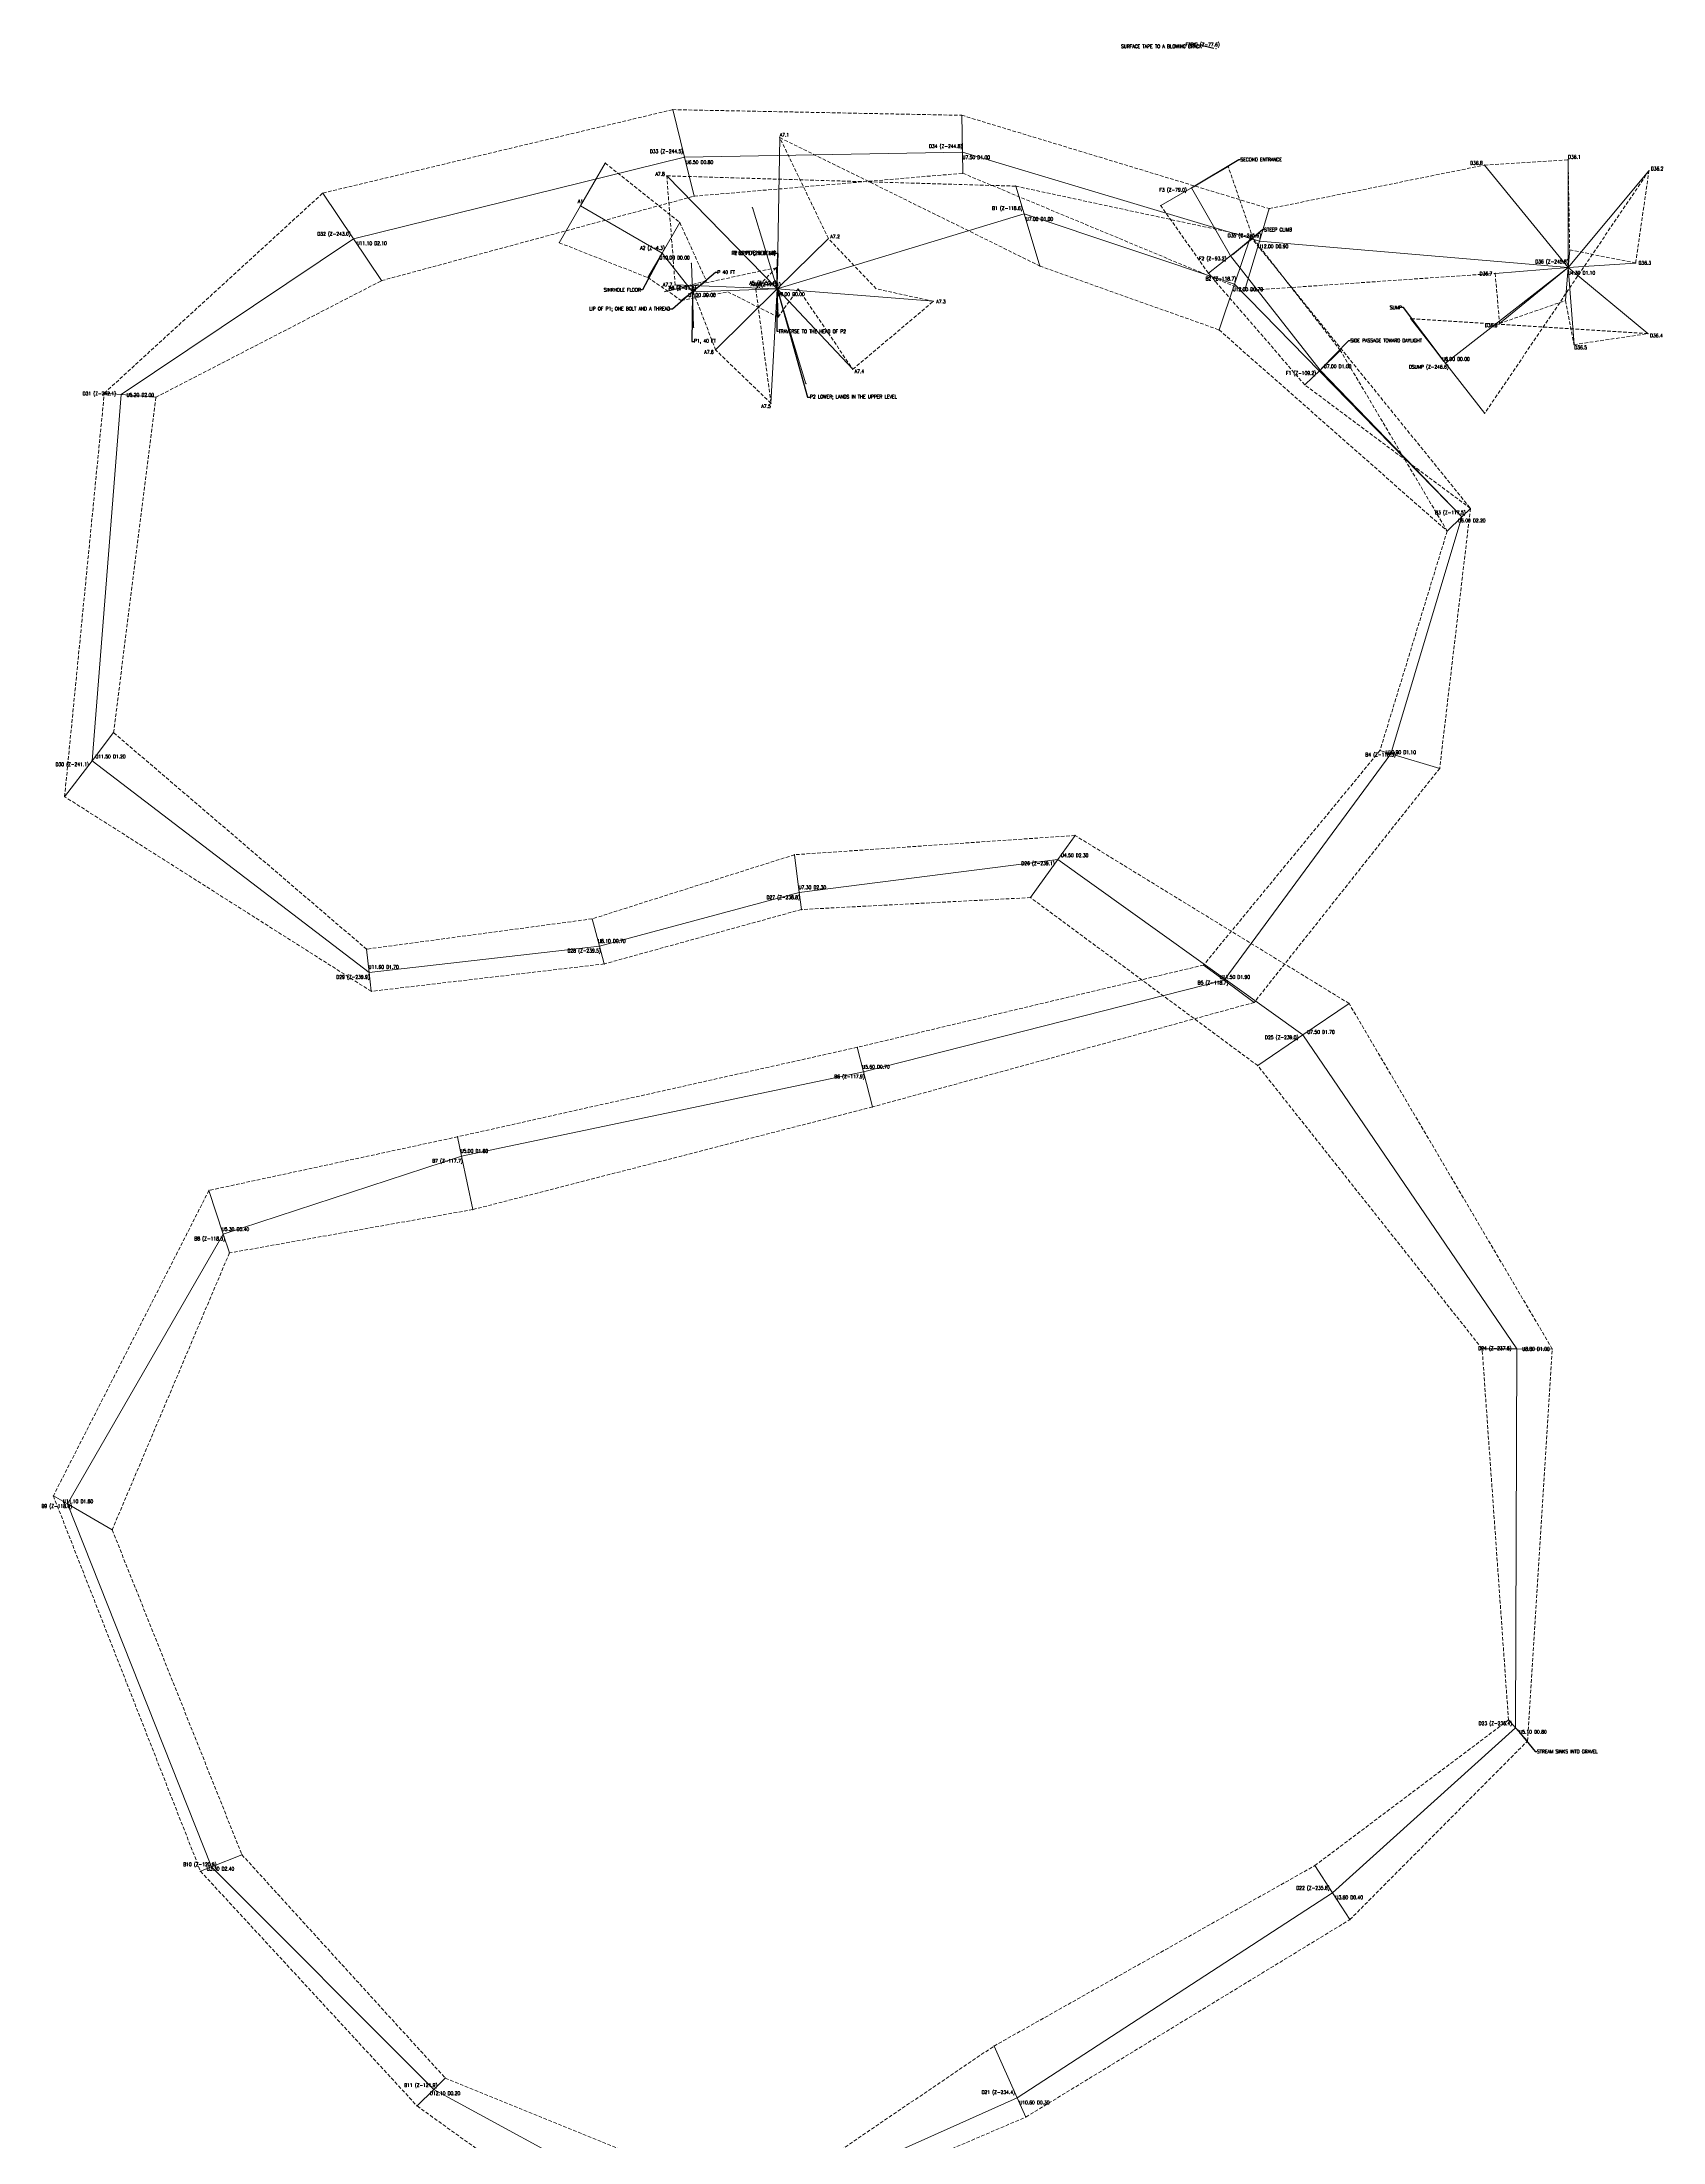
# Model space of a CAD drawing. Header units: feet. Extents: x -143 to 1604, y -1309 to 23.
# Drawn here: x -76 to 152.9, y -273.6 to 23.2 of the extents above; entities that cross this region are included whole.
import ezdxf

# ---------------------------------------------------------------- set-up
doc = ezdxf.new("R2010")
doc.units = ezdxf.units.FT
doc.header["$MEASUREMENT"] = 0
doc.linetypes.add('DASHED', pattern=[0.75, 0.5, -0.25])
for name, color, linetype, lineweight, true_color in [('CTRL-LRUD', 9, 'Continuous', 9, 0xffc0cb), ('CTRL-LRUD-WALL-LEFT', 8, 'DASHED', 0, 0x808080), ('CTRL-LRUD-WALL-RIGHT', 8, 'DASHED', 0, 0x808080), ('CTRL-SHOTS', 8, 'Continuous', 9, 0x808080), ('CTRL-SPLAYS', 8, 'Continuous', 0, 0x808080), ('CTRL-STATION-LABELS', 1, 'Continuous', 0, 0xff0000), ('CTRL-STATIONS', 1, 'Continuous', 9, 0xff0000), ('NOTES-ANNOTATION', 7, 'Continuous', 18, 0xffffff)]:
    doc.layers.add(name, color=color, linetype=linetype, lineweight=lineweight, true_color=true_color)
doc.styles.get("Standard").update_dxf_attribs({"font": ''})
doc.styles.add('textstyle101', font='')
doc.styles.add('textstyle105', font='')
doc.styles.add('textstyle106', font='')
doc.styles.add('textstyle108', font='')
doc.styles.add('textstyle109', font='')
doc.styles.add('textstyle114', font='')
doc.styles.add('textstyle122', font='')
doc.styles.add('textstyle123', font='')
doc.styles.add('textstyle131', font='')
doc.styles.add('textstyle140', font='')
doc.styles.add('textstyle142', font='')
doc.styles.add('textstyle143', font='')
doc.styles.add('textstyle146', font='')
doc.styles.add('textstyle149', font='')
doc.styles.add('textstyle150', font='')
doc.styles.add('textstyle163', font='')
doc.styles.add('textstyle167', font='')
doc.styles.add('textstyle174', font='')
doc.styles.add('textstyle182', font='')
doc.styles.add('textstyle183', font='')
doc.styles.add('textstyle185', font='')
doc.styles.add('textstyle191', font='')
doc.styles.add('textstyle192', font='')
doc.styles.add('textstyle194', font='')
doc.styles.add('textstyle2', font='')
doc.styles.add('textstyle203', font='')
doc.styles.add('textstyle209', font='')
doc.styles.add('textstyle210', font='')
doc.styles.add('textstyle213', font='')
doc.styles.add('textstyle217', font='')
doc.styles.add('textstyle218', font='')
doc.styles.add('textstyle222', font='')
doc.styles.add('textstyle23', font='')
doc.styles.add('textstyle230', font='')
doc.styles.add('textstyle234', font='')
doc.styles.add('textstyle240', font='')
doc.styles.add('textstyle241', font='')
doc.styles.add('textstyle244', font='')
doc.styles.add('textstyle245', font='')
doc.styles.add('textstyle252', font='')
doc.styles.add('textstyle254', font='')
doc.styles.add('textstyle260', font='')
doc.styles.add('textstyle261', font='')
doc.styles.add('textstyle262', font='')
doc.styles.add('textstyle263', font='')
doc.styles.add('textstyle265', font='')
doc.styles.add('textstyle266', font='')
doc.styles.add('textstyle280', font='')
doc.styles.add('textstyle283', font='')
doc.styles.add('textstyle285', font='')
doc.styles.add('textstyle287', font='')
doc.styles.add('textstyle289', font='')
doc.styles.add('textstyle291', font='')
doc.styles.add('textstyle293', font='')
doc.styles.add('textstyle299', font='')
doc.styles.add('textstyle3', font='')
doc.styles.add('textstyle303', font='')
doc.styles.add('textstyle305', font='')
doc.styles.add('textstyle311', font='')
doc.styles.add('textstyle312', font='')
doc.styles.add('textstyle313', font='')
doc.styles.add('textstyle314', font='')
doc.styles.add('textstyle315', font='')
doc.styles.add('textstyle316', font='')
doc.styles.add('textstyle320', font='')
doc.styles.add('textstyle322', font='')
doc.styles.add('textstyle325', font='')
doc.styles.add('textstyle328', font='')
doc.styles.add('textstyle330', font='')
doc.styles.add('textstyle332', font='')
doc.styles.add('textstyle333', font='')
doc.styles.add('textstyle334', font='')
doc.styles.add('textstyle348', font='')
doc.styles.add('textstyle351', font='')
doc.styles.add('textstyle36', font='')
doc.styles.add('textstyle361', font='')
doc.styles.add('textstyle368', font='')
doc.styles.add('textstyle37', font='')
doc.styles.add('textstyle372', font='')
doc.styles.add('textstyle373', font='')
doc.styles.add('textstyle377', font='')
doc.styles.add('textstyle378', font='')
doc.styles.add('textstyle379', font='')
doc.styles.add('textstyle380', font='')
doc.styles.add('textstyle39', font='')
doc.styles.add('textstyle392', font='')
doc.styles.add('textstyle4', font='')
doc.styles.add('textstyle44', font='')
doc.styles.add('textstyle46', font='')
doc.styles.add('textstyle55', font='')
doc.styles.add('textstyle56', font='')
doc.styles.add('textstyle63', font='')
doc.styles.add('textstyle64', font='')
doc.styles.add('textstyle71', font='')
doc.styles.add('textstyle72', font='')
doc.styles.add('textstyle74', font='')
doc.styles.add('textstyle84', font='')
doc.styles.add('textstyle88', font='')
doc.styles.add('textstyle89', font='')
doc.styles.add('textstyle93', font='')
doc.styles.add('textstyle98', font='')
doc.styles.get('Standard').set_extended_font_data('txt')
doc.styles.get('textstyle101').set_extended_font_data('standard')
doc.styles.get('textstyle105').set_extended_font_data('standard')
doc.styles.get('textstyle106').set_extended_font_data('standard')
doc.styles.get('textstyle108').set_extended_font_data('standard')
doc.styles.get('textstyle109').set_extended_font_data('standard')
doc.styles.get('textstyle114').set_extended_font_data('standard')
doc.styles.get('textstyle122').set_extended_font_data('standard')
doc.styles.get('textstyle123').set_extended_font_data('standard')
doc.styles.get('textstyle131').set_extended_font_data('standard')
doc.styles.get('textstyle140').set_extended_font_data('standard')
doc.styles.get('textstyle142').set_extended_font_data('standard')
doc.styles.get('textstyle143').set_extended_font_data('standard')
doc.styles.get('textstyle146').set_extended_font_data('standard')
doc.styles.get('textstyle149').set_extended_font_data('standard')
doc.styles.get('textstyle150').set_extended_font_data('standard')
doc.styles.get('textstyle163').set_extended_font_data('standard')
doc.styles.get('textstyle167').set_extended_font_data('standard')
doc.styles.get('textstyle174').set_extended_font_data('standard')
doc.styles.get('textstyle182').set_extended_font_data('standard')
doc.styles.get('textstyle183').set_extended_font_data('standard')
doc.styles.get('textstyle185').set_extended_font_data('standard')
doc.styles.get('textstyle191').set_extended_font_data('standard')
doc.styles.get('textstyle192').set_extended_font_data('standard')
doc.styles.get('textstyle194').set_extended_font_data('standard')
doc.styles.get('textstyle2').set_extended_font_data('standard')
doc.styles.get('textstyle203').set_extended_font_data('standard')
doc.styles.get('textstyle209').set_extended_font_data('standard')
doc.styles.get('textstyle210').set_extended_font_data('standard')
doc.styles.get('textstyle213').set_extended_font_data('standard')
doc.styles.get('textstyle217').set_extended_font_data('standard')
doc.styles.get('textstyle218').set_extended_font_data('standard')
doc.styles.get('textstyle222').set_extended_font_data('standard')
doc.styles.get('textstyle23').set_extended_font_data('standard')
doc.styles.get('textstyle230').set_extended_font_data('standard')
doc.styles.get('textstyle234').set_extended_font_data('standard')
doc.styles.get('textstyle240').set_extended_font_data('standard')
doc.styles.get('textstyle241').set_extended_font_data('standard')
doc.styles.get('textstyle244').set_extended_font_data('standard')
doc.styles.get('textstyle245').set_extended_font_data('standard')
doc.styles.get('textstyle252').set_extended_font_data('standard')
doc.styles.get('textstyle254').set_extended_font_data('standard')
doc.styles.get('textstyle260').set_extended_font_data('standard')
doc.styles.get('textstyle261').set_extended_font_data('standard')
doc.styles.get('textstyle262').set_extended_font_data('standard')
doc.styles.get('textstyle263').set_extended_font_data('standard')
doc.styles.get('textstyle265').set_extended_font_data('standard')
doc.styles.get('textstyle266').set_extended_font_data('standard')
doc.styles.get('textstyle280').set_extended_font_data('standard')
doc.styles.get('textstyle283').set_extended_font_data('standard')
doc.styles.get('textstyle285').set_extended_font_data('standard')
doc.styles.get('textstyle287').set_extended_font_data('standard')
doc.styles.get('textstyle289').set_extended_font_data('standard')
doc.styles.get('textstyle291').set_extended_font_data('standard')
doc.styles.get('textstyle293').set_extended_font_data('standard')
doc.styles.get('textstyle299').set_extended_font_data('standard')
doc.styles.get('textstyle3').set_extended_font_data('standard')
doc.styles.get('textstyle303').set_extended_font_data('standard')
doc.styles.get('textstyle305').set_extended_font_data('standard')
doc.styles.get('textstyle311').set_extended_font_data('standard')
doc.styles.get('textstyle312').set_extended_font_data('standard')
doc.styles.get('textstyle313').set_extended_font_data('standard')
doc.styles.get('textstyle314').set_extended_font_data('standard')
doc.styles.get('textstyle315').set_extended_font_data('standard')
doc.styles.get('textstyle316').set_extended_font_data('standard')
doc.styles.get('textstyle320').set_extended_font_data('standard')
doc.styles.get('textstyle322').set_extended_font_data('standard')
doc.styles.get('textstyle325').set_extended_font_data('standard')
doc.styles.get('textstyle328').set_extended_font_data('standard')
doc.styles.get('textstyle330').set_extended_font_data('standard')
doc.styles.get('textstyle332').set_extended_font_data('standard')
doc.styles.get('textstyle333').set_extended_font_data('standard')
doc.styles.get('textstyle334').set_extended_font_data('standard')
doc.styles.get('textstyle348').set_extended_font_data('standard')
doc.styles.get('textstyle351').set_extended_font_data('standard')
doc.styles.get('textstyle36').set_extended_font_data('standard')
doc.styles.get('textstyle361').set_extended_font_data('standard')
doc.styles.get('textstyle368').set_extended_font_data('standard')
doc.styles.get('textstyle37').set_extended_font_data('standard')
doc.styles.get('textstyle372').set_extended_font_data('standard')
doc.styles.get('textstyle373').set_extended_font_data('standard')
doc.styles.get('textstyle377').set_extended_font_data('standard')
doc.styles.get('textstyle378').set_extended_font_data('standard')
doc.styles.get('textstyle379').set_extended_font_data('standard')
doc.styles.get('textstyle380').set_extended_font_data('standard')
doc.styles.get('textstyle39').set_extended_font_data('standard')
doc.styles.get('textstyle392').set_extended_font_data('standard')
doc.styles.get('textstyle4').set_extended_font_data('standard')
doc.styles.get('textstyle44').set_extended_font_data('standard')
doc.styles.get('textstyle46').set_extended_font_data('standard')
doc.styles.get('textstyle55').set_extended_font_data('standard')
doc.styles.get('textstyle56').set_extended_font_data('standard')
doc.styles.get('textstyle63').set_extended_font_data('standard')
doc.styles.get('textstyle64').set_extended_font_data('standard')
doc.styles.get('textstyle71').set_extended_font_data('standard')
doc.styles.get('textstyle72').set_extended_font_data('standard')
doc.styles.get('textstyle74').set_extended_font_data('standard')
doc.styles.get('textstyle84').set_extended_font_data('standard')
doc.styles.get('textstyle88').set_extended_font_data('standard')
doc.styles.get('textstyle89').set_extended_font_data('standard')
doc.styles.get('textstyle93').set_extended_font_data('standard')
doc.styles.get('textstyle98').set_extended_font_data('standard')
doc.dimstyles.get("Standard").update_dxf_attribs({"dimtxt": 0.083333, "dimasz": 0.083333, "dimexe": 0.041667, "dimexo": 0.020833, "dimgap": 0.020833, "dimtad": 1, "dimtxsty": 'Standard', "dimcen": 2.5, "dimadec": 0, "dimazin": 0, "dimtfac": 1, "dimtmove": 0, "dimatfit": 3, "dimfxl": 1, "dimarcsym": 0})

msp = doc.modelspace()

# ---------------------------------------------------------------- linework, layer by layer
at = {"layer": 'CTRL-LRUD'}
for p, q in [((14.69, 6.91), (13.03, 13.61)), ((53.95, 7.62), (53.86, 12.81)), ((0, 0), (3.5, 6.06)), ((14.69, 6.91), (16.06, 1.38)), ((53.95, 7.62), (54, 4.62)), ((86.29, 2.56), (91.49, 5.56)), ((-32.03, -4.65), (-36.37, 1.83)), ((0, 0), (-3, -5.2)), ((62.67, -1.12), (61.48, 2.8)), ((86.29, 2.56), (81.96, 0.06)), ((11.53, -6.66), (14.03, -2.33)), ((27.77, -11.71), (24.28, -0.23)), ((62.67, -1.12), (64.9, -8.49)), ((95.91, -4.98), (97.29, -0.38)), ((-32.03, -4.65), (-28.08, -10.55)), ((91.83, -7.04), (94.99, -4.57)), ((92.36, -11.07), (94.62, -4.34)), ((95.91, -4.98), (93.81, -11.97)), ((11.53, -6.66), (9.53, -10.12)), ((15.81, -12.13), (15.67, -8.13)), ((27.77, -11.71), (27.67, -8.72)), ((27.77, -11.71), (27.67, -8.72)), ((91.83, -7.04), (88.68, -9.5)), ((139.49, -8.69), (139.1, -13.37)), ((139.49, -8.69), (139.71, -6.2)), ((15.81, -12.13), (17.78, -10.59)), ((27.77, -11.71), (27.91, -15.71)), ((27.77, -11.71), (27.88, -14.71)), ((27.77, -11.71), (31.84, -25.11)), ((92.36, -11.07), (90.2, -17.52)), ((15.81, -12.13), (14.23, -13.36)), ((15.81, -12.13), (15.98, -17.13)), ((122.17, -22.22), (117.24, -15.92)), ((104.45, -23.18), (107.32, -20.4)), ((104.45, -23.18), (102.29, -25.27)), ((122.17, -22.22), (127.71, -29.32)), ((-64.84, -26.64), (-67.24, -26.45)), ((-64.84, -26.64), (-59.96, -27.03)), ((124.48, -43.93), (122.41, -45.95)), ((124.48, -43.93), (125.7, -42.74)), ((-68.96, -78.39), (-65.93, -74.42)), ((114.45, -77.4), (112.92, -76.94)), ((-68.96, -78.39), (-72.85, -83.47)), ((114.45, -77.4), (121.35, -79.47)), ((67.41, -92.36), (69.86, -88.95)), ((30.9, -97.03), (30.22, -91.67)), ((67.41, -92.36), (63.57, -97.73)), ((30.9, -97.03), (31.21, -99.41)), ((2.69, -104.59), (1.65, -100.73)), ((-29.84, -108.29), (-30.21, -105.01)), ((2.69, -104.59), (3.36, -107.1)), ((-29.84, -108.29), (-29.54, -110.97)), ((90.9, -109.4), (88, -107.26)), ((90.9, -109.4), (95.16, -112.54)), ((102.02, -117.14), (108.55, -112.69)), ((102.02, -117.14), (95.66, -121.47)), ((39.98, -122.37), (39.09, -118.88)), ((39.98, -122.37), (41.24, -127.31)), ((-16.78, -134.27), (-17.35, -131.53)), ((-16.78, -134.27), (-15.2, -141.81)), ((-50.44, -145.28), (-52.46, -139.1)), ((-50.44, -145.28), (-49.57, -147.94)), ((132.25, -161.49), (127.35, -161.48)), ((132.25, -161.49), (137.25, -161.51)), ((-72.45, -183.41), (-74.44, -182.26)), ((-72.45, -183.41), (-66.13, -187.06)), ((132.08, -215.04), (131.07, -213.93)), ((132.08, -215.04), (133.75, -216.9)), ((-52.08, -234.67), (-47.81, -232.97)), ((-52.08, -234.67), (-53.66, -235.3)), ((106.22, -238.37), (103.72, -234.51)), ((106.22, -238.37), (108.67, -242.14)), ((61.68, -267.3), (58.41, -260)), ((-20.72, -266.15), (-23.06, -268.47)), ((-20.72, -266.15), (-19.09, -264.52)), ((61.68, -267.3), (62.9, -270.04))]:
    msp.add_line(p, q, dxfattribs=at)
for p in [(13.03, 13.61), (53.86, 12.81), (3.5, 6.06), (54, 4.62), (91.49, 5.56), (-36.37, 1.83), (16.06, 1.38), (61.48, 2.8), (81.96, 0.06), (14.03, -2.33), (24.28, -0.23), (97.29, -0.38), (-3, -5.2), (94.62, -4.34), (94.99, -4.57), (15.67, -8.13), (27.67, -8.72), (27.67, -8.72), (64.9, -8.49), (139.71, -6.2), (-28.08, -10.55), (9.53, -10.12), (17.78, -10.59), (88.68, -9.5), (14.23, -13.36), (27.88, -14.71), (93.81, -11.97), (139.1, -13.37), (15.98, -17.13), (27.91, -15.71), (90.2, -17.52), (117.24, -15.92), (107.32, -20.4), (-67.24, -26.45), (31.84, -25.11), (102.29, -25.27), (-59.96, -27.03), (127.71, -29.32), (125.7, -42.74), (122.41, -45.95), (-65.93, -74.42), (112.92, -76.94), (121.35, -79.47), (-72.85, -83.47), (69.86, -88.95), (30.22, -91.67), (63.57, -97.73), (1.65, -100.73), (31.21, -99.41), (-30.21, -105.01), (3.36, -107.1), (88, -107.26), (-29.54, -110.97), (95.16, -112.54), (108.55, -112.69), (39.09, -118.88), (95.66, -121.47), (41.24, -127.31), (-17.35, -131.53), (-52.46, -139.1), (-15.2, -141.81), (-49.57, -147.94), (127.35, -161.48), (137.25, -161.51), (-74.44, -182.26), (-66.13, -187.06), (131.07, -213.93), (133.75, -216.9), (-47.81, -232.97), (-53.66, -235.3), (103.72, -234.51), (108.67, -242.14), (58.41, -260), (-19.09, -264.52), (-23.06, -268.47), (62.9, -270.04)]:
    msp.add_point(p, dxfattribs=at)
at = {"layer": 'CTRL-LRUD-WALL-LEFT'}
for points in [[(31.79, -278.06), (58.41, -260), (103.72, -234.51), (131.07, -213.93), (127.35, -161.48), (95.66, -121.47), (63.57, -97.73), (31.21, -99.41), (3.36, -107.1), (-29.54, -110.97), (-72.85, -83.47), (-67.24, -26.45), (-36.37, 1.83), (13.03, 13.61), (53.86, 12.81), (97.29, -0.38), (127.69, 5.77), (139.49, 6.53), (139.71, -6.2), (149.03, -8.06), (150.91, 4.97), (127.71, -29.32)], [(3.5, 6.06), (14.03, -2.33), (17.78, -10.59), (11.81, -12.13), (27.67, -8.72), (24.77, -11.71), (26.91, -27.89), (19.1, -20.35), (15.77, -11.71), (13.37, -11.15), (12.2, 4.25), (61.48, 2.8), (94.62, -4.34), (125.7, -42.74), (121.35, -79.47), (95.16, -112.54), (41.24, -127.31), (-15.2, -141.81), (-49.57, -147.94), (-66.13, -187.06), (-47.81, -232.97), (-19.09, -264.52), (11.85, -277.11)], [(125.7, -42.74), (102.29, -25.27), (88.68, -9.5), (81.96, 0.06)]]:
    msp.add_lwpolyline(points, dxfattribs=at)
at = {"layer": 'CTRL-LRUD-WALL-RIGHT'}
for points in [[(-3, -5.2), (9.53, -10.12), (14.23, -13.36), (20.81, -12.13), (27.91, -15.71), (30.77, -11.71), (38.47, -23.08), (49.85, -13.47), (41.77, -11.71), (35.02, -4.6), (28.16, 9.65), (64.9, -8.49), (90.2, -17.52), (122.41, -45.95), (112.92, -76.94), (88, -107.26), (39.09, -118.88), (-17.35, -131.53), (-52.46, -139.1), (-74.44, -182.26), (-53.66, -235.3), (-23.06, -268.47), (5.41, -288.98)], [(33.87, -282.49), (62.9, -270.04), (108.67, -242.14), (133.75, -216.9), (137.25, -161.51), (108.55, -112.69), (69.86, -88.95), (30.22, -91.67), (1.65, -100.73), (-30.21, -105.01), (-65.93, -74.42), (-59.96, -27.03), (-28.08, -10.55), (16.06, 1.38), (54, 4.62), (93.81, -11.97), (129.19, -9.53), (129.81, -16.62), (139.1, -13.37), (140.33, -19.59), (150.76, -18.04), (117.24, -15.92)], [(122.41, -45.95), (107.32, -20.4), (94.99, -4.57), (91.49, 5.56)]]:
    msp.add_lwpolyline(points, dxfattribs=at)
at = {"layer": 'CTRL-SHOTS'}
for p, q in [((-32.03, -4.65), (14.69, 6.91)), ((14.69, 6.91), (53.95, 7.62)), ((53.95, 7.62), (95.91, -4.98)), ((0, 0), (11.53, -6.66)), ((91.83, -7.04), (86.29, 2.56)), ((27.77, -11.71), (62.67, -1.12)), ((62.67, -1.12), (92.36, -11.07)), ((-64.84, -26.64), (-32.03, -4.65)), ((95.91, -4.98), (139.49, -8.69)), ((11.53, -6.66), (15.81, -12.13)), ((104.45, -23.18), (91.83, -7.04)), ((139.49, -8.69), (122.17, -22.22)), ((15.81, -12.13), (27.77, -11.71)), ((27.77, -11.71), (27.77, -11.71)), ((27.77, -11.71), (27.77, -11.71)), ((92.36, -11.07), (124.48, -43.93)), ((15.81, -12.13), (15.81, -12.13)), ((124.48, -43.93), (104.45, -23.18)), ((-68.96, -78.39), (-64.84, -26.64)), ((124.48, -43.93), (114.45, -77.4)), ((-29.84, -108.29), (-68.96, -78.39)), ((114.45, -77.4), (90.9, -109.4)), ((67.41, -92.36), (30.9, -97.03)), ((102.02, -117.14), (67.41, -92.36)), ((30.9, -97.03), (2.69, -104.59)), ((2.69, -104.59), (-29.84, -108.29)), ((90.9, -109.4), (39.98, -122.37)), ((132.25, -161.49), (102.02, -117.14)), ((39.98, -122.37), (-16.78, -134.27)), ((-16.78, -134.27), (-50.44, -145.28)), ((-50.44, -145.28), (-72.45, -183.41)), ((132.08, -215.04), (132.25, -161.49)), ((-72.45, -183.41), (-52.08, -234.67)), ((106.22, -238.37), (132.08, -215.04)), ((-52.08, -234.67), (-20.72, -266.15)), ((61.68, -267.3), (106.22, -238.37)), ((-20.72, -266.15), (9.04, -282.3)), ((32.81, -280.23), (61.68, -267.3))]:
    msp.add_line(p, q, dxfattribs=at)
at = {"layer": 'CTRL-SPLAYS'}
for p, q in [((27.77, -11.71), (28.16, 9.65)), ((139.49, -8.69), (139.49, 6.53)), ((27.77, -11.71), (12.2, 4.25)), ((139.49, -8.69), (127.69, 5.77)), ((139.49, -8.69), (150.91, 4.97)), ((27.77, -11.71), (35.02, -4.6)), ((139.49, -8.69), (129.19, -9.53)), ((139.49, -8.69), (129.81, -16.62)), ((139.49, -8.69), (149.03, -8.06)), ((139.49, -8.69), (150.76, -18.04)), ((139.49, -8.69), (140.33, -19.59)), ((27.77, -11.71), (13.37, -11.15)), ((27.77, -11.71), (19.1, -20.35)), ((27.77, -11.71), (26.91, -27.89)), ((27.77, -11.71), (49.85, -13.47)), ((27.77, -11.71), (38.47, -23.08))]:
    msp.add_line(p, q, dxfattribs=at)
for p in [(28.16, 9.65), (139.49, 6.53), (12.2, 4.25), (127.69, 5.77), (150.91, 4.97), (35.02, -4.6), (149.03, -8.06), (13.37, -11.15), (129.19, -9.53), (49.85, -13.47), (129.81, -16.62), (19.1, -20.35), (140.33, -19.59), (150.76, -18.04), (38.47, -23.08), (26.91, -27.89)]:
    msp.add_point(p, dxfattribs=at)
at = {"layer": 'CTRL-STATIONS'}
for p in [(89.76, 22.21), (14.69, 6.91), (53.95, 7.62), (0, 0), (86.29, 2.56), (62.67, -1.12), (-32.03, -4.65), (95.91, -4.98), (11.53, -6.66), (91.83, -7.04), (139.49, -8.69), (27.77, -11.71), (27.77, -11.71), (27.77, -11.71), (92.36, -11.07), (15.81, -12.13), (15.81, -12.13), (104.45, -23.18), (122.17, -22.22), (-64.84, -26.64), (124.48, -43.93), (-68.96, -78.39), (114.45, -77.4), (67.41, -92.36), (30.9, -97.03), (2.69, -104.59), (-29.84, -108.29), (90.9, -109.4), (102.02, -117.14), (39.98, -122.37), (-16.78, -134.27), (-50.44, -145.28), (132.25, -161.49), (-72.45, -183.41), (132.08, -215.04), (-52.08, -234.67), (106.22, -238.37), (-20.72, -266.15), (61.68, -267.3)]:
    msp.add_point(p, dxfattribs=at)

# ---------------------------------------------------------------- texts
at = {"layer": 'CTRL-SPLAYS', "char_height": 0.5, "width": 100}
for s, insert, attachment_point, style in [('A7.1', (28.16, 10.05), 4, 'textstyle109'), ('D36.8', (127.43, 6.08), 6, 'textstyle131'), ('D36.1', (139.49, 6.93), 4, 'textstyle183'), ('A7.8', (11.92, 4.53), 6, 'textstyle2'), ('D36.2', (151.17, 5.28), 4, 'textstyle293'), ('A7.2', (35.3, -4.32), 4, 'textstyle348'), ('D36.3', (149.43, -8.04), 4, 'textstyle222'), ('A7.7', (12.97, -11.13), 6, 'textstyle114'), ('D36.7', (128.79, -9.56), 6, 'textstyle93'), ('A7.3', (50.25, -13.5), 4, 'textstyle4'), ('D36.6', (129.5, -16.87), 6, 'textstyle377'), ('A7.6', (18.82, -20.63), 6, 'textstyle380'), ('D36.5', (140.37, -19.99), 4, 'textstyle260'), ('D36.4', (151.07, -18.3), 4, 'textstyle373'), ('A7.4', (38.74, -23.37), 4, 'textstyle230'), ('A7.5', (26.88, -28.29), 6, 'textstyle55')]:
    msp.add_mtext(s, dxfattribs=dict(at, insert=insert, attachment_point=attachment_point, style=style))
at = {"layer": 'CTRL-STATION-LABELS', "char_height": 0.5, "width": 100}
for s, insert, attachment_point, style in [('F3DIG (Z-77.6)', (90.29, 22.74), 6, 'textstyle210'), ('D33 (Z-244.5)', (14.51, 7.64), 6, 'textstyle163'), ('U6.50 D0.80', (14.87, 6.18), 4, 'textstyle194'), ('D34 (Z-244.8)', (53.94, 8.37), 6, 'textstyle192'), ('U7.50 D1.00', (53.96, 6.87), 4, 'textstyle185'), ('A1', (0.38, 0.65), 6, 'textstyle316'), ('B1 (Z-118.6)', (62.45, -0.4), 6, 'textstyle322'), ('F3 (Z-79.0)', (85.64, 2.19), 6, 'textstyle89'), ('U7.00 D1.00', (62.88, -1.84), 4, 'textstyle217'), ('D32 (Z-243.0)', (-32.45, -4.03), 6, 'textstyle312'), ('U11.10 D2.10', (-31.61, -5.27), 4, 'textstyle252'), ('A2 (Z-4.3)', (11.91, -6.01), 6, 'textstyle88'), ('D35 (Z-245.6)', (96.13, -4.26), 6, 'textstyle143'), ('U12.00 D0.90', (95.7, -5.7), 4, 'textstyle291'), ('U10.00 D0.00', (11.16, -7.31), 4, 'textstyle105'), ('F2 (Z-93.2)', (91.24, -7.5), 6, 'textstyle174'), ('D36 (Z-245.8)', (139.56, -7.94), 6, 'textstyle263'), ('A4 (Z-51.5)', (16.34, -11.6), 6, 'textstyle218'), ('A3 (Z-11.5)', (16.4, -11.67), 6, 'textstyle244'), ('A5 (Z-52.4)', (27.74, -10.96), 6, 'textstyle39'), ('A7 (Z-117.4)', (28.3, -11.18), 6, 'textstyle191'), ('A6 (Z-77.4)', (28.3, -11.18), 6, 'textstyle234'), ('B2 (Z-118.7)', (92.6, -10.36), 6, 'textstyle23'), ('U12.00 D0.70', (92.12, -11.78), 4, 'textstyle106'), ('U4.30 D1.10', (139.43, -9.44), 4, 'textstyle122'), ('U7.00 D0.00', (15.22, -12.59), 4, 'textstyle392'), ('U9.00 D0.00', (27.8, -12.46), 4, 'textstyle299'), ('F1 (Z-109.2)', (103.91, -23.7), 6, 'textstyle265'), ('U7.00 D1.00', (104.99, -22.66), 4, 'textstyle63'), ('DSUMP (Z-246.6)', (122.63, -22.82), 6, 'textstyle167'), ('U6.00 D0.00', (121.71, -21.63), 4, 'textstyle311'), ('D31 (Z-242.1)', (-65.59, -26.58), 6, 'textstyle332'), ('U5.20 D2.00', (-64.1, -26.7), 4, 'textstyle182'), ('B3 (Z-117.5)', (125.02, -43.4), 6, 'textstyle287'), ('U6.00 D2.20', (123.94, -44.45), 4, 'textstyle334'), ('U10.90 D1.10', (113.73, -77.19), 4, 'textstyle123'), ('D30 (Z-241.1)', (-69.42, -78.98), 6, 'textstyle280'), ('U11.50 D1.20', (-68.51, -77.79), 4, 'textstyle36'), ('B4 (Z-118.5)', (115.17, -77.62), 6, 'textstyle285'), ('U4.50 D2.30', (67.85, -91.75), 4, 'textstyle72'), ('D26 (Z-239.1)', (66.98, -92.97), 6, 'textstyle71'), ('D27 (Z-238.8)', (31, -97.77), 6, 'textstyle372'), ('U7.30 D2.30', (30.81, -96.28), 4, 'textstyle46'), ('U8.10 D0.70', (2.49, -103.87), 4, 'textstyle283'), ('D28 (Z-239.5)', (2.88, -105.32), 6, 'textstyle289'), ('D29 (Z-239.9)', (-29.76, -109.03), 6, 'textstyle74'), ('U11.60 D1.70', (-29.93, -107.54), 4, 'textstyle361'), ('B5 (Z-118.7)', (91.5, -109.84), 6, 'textstyle325'), ('U11.50 D1.90', (90.29, -108.95), 4, 'textstyle44'), ('D25 (Z-239.0)', (101.4, -117.56), 6, 'textstyle330'), ('U7.50 D1.70', (102.64, -116.72), 4, 'textstyle108'), ('U5.60 D0.70', (39.79, -121.64), 4, 'textstyle56'), ('B6 (Z-117.9)', (40.16, -123.09), 6, 'textstyle305'), ('U5.00 D1.60', (-16.93, -133.54), 4, 'textstyle261'), ('B7 (Z-117.7)', (-16.62, -135.01), 6, 'textstyle378'), ('U5.30 D0.40', (-50.67, -144.57), 4, 'textstyle303'), ('B8 (Z-118.3)', (-50.2, -145.99), 6, 'textstyle98'), ('D24 (Z-237.6)', (131.5, -161.49), 6, 'textstyle368'), ('U8.80 D1.00', (133, -161.5), 4, 'textstyle314'), ('B9 (Z-118.6)', (-71.8, -183.79), 6, 'textstyle245'), ('U11.10 D1.60', (-73.1, -183.04), 4, 'textstyle241'), ('D23 (Z-236.4)', (131.57, -214.48), 6, 'textstyle254'), ('U5.10 D0.80', (132.58, -215.6), 4, 'textstyle262'), ('B10 (Z-120.9)', (-51.39, -234.4), 6, 'textstyle146'), ('U3.30 D2.40', (-52.78, -234.95), 4, 'textstyle240'), ('D22 (Z-235.8)', (105.81, -237.74), 6, 'textstyle328'), ('U3.60 D0.40', (106.63, -239), 4, 'textstyle150'), ('B11 (Z-121.9)', (-20.19, -265.62), 6, 'textstyle320'), ('U12.10 D0.20', (-21.25, -266.67), 4, 'textstyle203'), ('D21 (Z-234.4)', (61.37, -266.61), 6, 'textstyle333'), ('U10.60 D0.30', (61.98, -267.98), 4, 'textstyle379')]:
    msp.add_mtext(s, dxfattribs=dict(at, insert=insert, attachment_point=attachment_point, style=style))
at = {"layer": 'NOTES-ANNOTATION', "char_height": 0.5, "width": 100}
for s, insert, attachment_point, style in [('SURFACE TAPE TO A BLOWING CRACK', (87.79, 22.56), 6, 'textstyle101'), ('SECOND ENTRANCE', (93.22, 6.56), 4, 'textstyle142'), ('STEEP CLIMB', (96.56, -3.34), 4, 'textstyle3'), ('P2 UPPER; REBELAY', (27.6, -6.72), 6, 'textstyle351'), ('P 65 FT (25 + 40)', (27.6, -6.72), 6, 'textstyle64'), ('SINKHOLE FLOOR', (8.53, -11.85), 6, 'textstyle266'), ('P 40 FT', (19.35, -9.36), 4, 'textstyle37'), ('LIP OF P1; ONE BOLT AND A THREAD', (12.66, -14.59), 6, 'textstyle84'), ('SUMP', (116.01, -14.34), 6, 'textstyle149'), ('TRAVERSE TO THE HEAD OF P2', (27.98, -17.71), 4, 'textstyle140'), ('P1, 40 FT', (16.05, -19.13), 4, 'textstyle209'), ('SIDE PASSAGE TOWARD DAYLIGHT', (108.76, -19.01), 4, 'textstyle315'), ('P2 LOWER; LANDS IN THE UPPER LEVEL', (32.42, -27.02), 4, 'textstyle213'), ('STREAM SINKS INTO GRAVEL', (135.09, -218.38), 4, 'textstyle313')]:
    msp.add_mtext(s, dxfattribs=dict(at, insert=insert, attachment_point=attachment_point, style=style))

# ---------------------------------------------------------------- leaders
at = {"layer": 'NOTES-ANNOTATION'}
for points in [[(89.46, 22.26), (88.04, 22.56), (87.79, 22.56)], [(86.55, 2.71), (92.97, 6.56), (93.22, 6.56)], [(92.07, -6.85), (96.31, -3.34), (96.56, -3.34)], [(11.38, -6.92), (8.78, -11.85), (8.53, -11.85)], [(27.76, -11.41), (27.93, -6.72), (27.6, -6.72)], [(27.76, -11.41), (27.87, -6.72), (27.6, -6.72)], [(16.04, -11.95), (19.1, -9.36), (19.35, -9.36)], [(15.57, -12.32), (12.99, -14.59), (12.66, -14.59)], [(15.82, -12.43), (15.72, -19.13), (16.05, -19.13)], [(27.78, -12.01), (27.73, -17.71), (27.98, -17.71)], [(27.86, -12), (32.09, -27.02), (32.42, -27.02)], [(121.98, -21.99), (116.26, -14.34), (116.01, -14.34)], [(104.66, -22.97), (108.51, -19.01), (108.76, -19.01)], [(132.28, -215.26), (134.84, -218.38), (135.09, -218.38)]]:
    msp.add_leader(points, dimstyle='Standard', override={"dimscale": 1}, dxfattribs=at)

doc.saveas('drawing.dxf')
